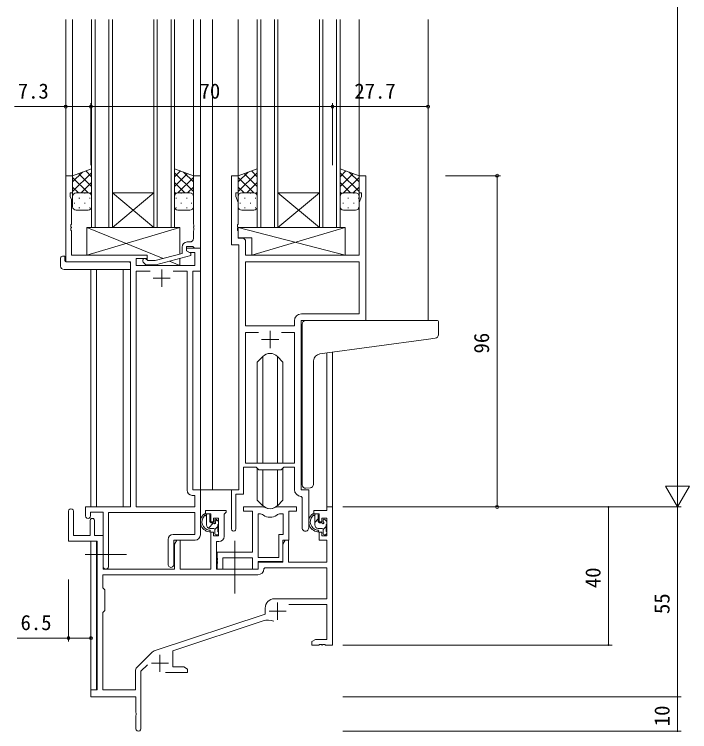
# Model space of a CAD drawing. Units: millimetres, scale not verified. Extents: x -567 to 567, y -403 to 403.
# Drawn here: x -446.7 to -251, y -233.1 to -25.2 of the extents above; entities that cross this region are included whole.
import ezdxf
from ezdxf.enums import TextEntityAlignment as Align

# ---------------------------------------------------------------- set-up
doc = ezdxf.new("R2010")
doc.units = ezdxf.units.MM
doc.header["$LTSCALE"] = 2
doc.linetypes.add('CHAIN2', pattern=[12, 9, -1, 1, -1])
for name, color, linetype, lineweight in [('0-1_USER1', 2, 'Continuous', 9), ('0-2_YKK_ZWAK', 4, 'Continuous', 9), ('0-3_YKK_11', 7, 'Continuous', 9), ('0-4_YKK_12', 6, 'Continuous', 9)]:
    doc.layers.add(name, color=color, linetype=linetype, lineweight=lineweight)
doc.styles.add('ＭＳ ゴシック', font='')
doc.styles.get('ＭＳ ゴシック').set_extended_font_data('MS Gothic')

msp = doc.modelspace()

# ---------------------------------------------------------------- linework, layer by layer
at = {"layer": '0-1_USER1'}
for p, q in [((-431.81, -26.696), (-431.81, -72.246)), ((-429.81, -26.696), (-429.81, -72.446)), ((-424.31, -86.946), (-424.31, -26.696)), ((-423.31, -26.696), (-423.31, -86.946)), ((-419.31, -86.946), (-419.31, -26.696)), ((-418.31, -26.696), (-418.31, -86.946)), ((-406.31, -86.946), (-406.31, -26.696)), ((-405.31, -26.696), (-405.31, -86.946)), ((-401.31, -86.946), (-401.31, -26.696)), ((-400.31, -26.696), (-400.31, -86.946)), ((-394.81, -26.696), (-394.81, -72.446)), ((-392.81, -26.696), (-392.81, -162.946)), ((-389.31, -26.696), (-389.31, -162.946)), ((-381.81, -26.696), (-381.81, -72.446)), ((-376.31, -86.946), (-376.31, -26.696)), ((-375.31, -26.696), (-375.31, -86.946)), ((-371.31, -86.946), (-371.31, -26.696)), ((-370.31, -26.696), (-370.31, -86.946)), ((-358.31, -86.946), (-358.31, -26.696)), ((-357.31, -26.696), (-357.31, -86.946)), ((-353.31, -86.946), (-353.31, -26.696)), ((-352.31, -26.696), (-352.31, -86.946)), ((-346.81, -26.696), (-346.81, -72.446)), ((-326.81, -26.696), (-326.81, -113.946)), ((-418.31, -76.946), (-406.31, -76.946)), ((-418.31, -86.946), (-406.31, -76.946)), ((-406.31, -86.946), (-418.31, -76.946)), ((-370.31, -76.946), (-358.31, -76.946)), ((-370.31, -86.946), (-358.31, -76.946)), ((-358.31, -86.946), (-370.31, -76.946)), ((-418.31, -86.946), (-424.31, -86.946)), ((-418.31, -86.946), (-406.31, -86.946)), ((-400.31, -86.946), (-406.31, -86.946)), ((-370.31, -86.946), (-376.31, -86.946)), ((-370.31, -86.946), (-358.31, -86.946)), ((-352.31, -86.946), (-358.31, -86.946)), ((-424.51, -99.134), (-424.51, -167.946)), ((-422.88, -99.134), (-422.88, -167.946)), ((-415.21, -167.946), (-415.21, -99.134)), ((-356.14, -123.336), (-356.14, -167.946)), ((-354.51, -123.112), (-354.51, -167.946)), ((-389.31, -162.946), (-393.11, -162.946)), ((-383.51, -162.946), (-389.31, -162.946)), ((-354.51, -167.946), (-356.14, -167.946)), ((-424.51, -177.846), (-424.51, -221.246)), ((-422.88, -177.876), (-422.88, -220.917))]:
    msp.add_line(p, q, dxfattribs=at)
at = {"layer": '0-2_YKK_ZWAK'}
for p, q in [((-424.31, -72.269), (-426.014, -70.566)), ((-400.31, -72.269), (-398.607, -70.566)), ((-376.31, -72.269), (-378.014, -70.566)), ((-352.31, -72.269), (-350.607, -70.566)), ((-429.81, -73.75), (-426.976, -70.916)), ((-429.81, -76.578), (-424.31, -71.078)), ((-425.29, -76.947), (-429.81, -72.426)), ((-424.31, -75.098), (-428.088, -71.32)), ((-394.81, -76.578), (-400.31, -71.078)), ((-400.31, -75.098), (-396.532, -71.32)), ((-399.33, -76.947), (-394.81, -72.426)), ((-394.81, -73.75), (-397.644, -70.916)), ((-381.81, -73.75), (-378.976, -70.916)), ((-381.81, -76.578), (-376.31, -71.078)), ((-377.29, -76.947), (-381.81, -72.426)), ((-376.31, -75.098), (-380.088, -71.32)), ((-346.81, -76.578), (-352.31, -71.078)), ((-352.31, -75.098), (-348.532, -71.32)), ((-351.33, -76.947), (-346.81, -72.426)), ((-346.81, -73.75), (-349.644, -70.916)), ((-427.35, -76.946), (-424.31, -73.907)), ((-397.27, -76.946), (-400.31, -73.907)), ((-379.35, -76.946), (-376.31, -73.907)), ((-349.27, -76.946), (-352.31, -73.907)), ((-428.118, -76.946), (-429.81, -75.255)), ((-424.717, -77.141), (-424.31, -76.735)), ((-399.903, -77.141), (-400.31, -76.735)), ((-396.502, -76.946), (-394.81, -75.255)), ((-380.118, -76.946), (-381.81, -75.255)), ((-376.717, -77.142), (-376.31, -76.735)), ((-351.903, -77.142), (-352.31, -76.735)), ((-348.502, -76.946), (-346.81, -75.255)), ((-429.81, -80.946), (-429.81, -77.946)), ((-429.225, -77.036), (-429.19, -77.036)), ((-428.81, -76.946), (-425.31, -76.946)), ((-428.81, -76.946), (-425.31, -76.946)), ((-427.975, -78.451), (-427.775, -78.451)), ((-426.36, -77.036), (-426.16, -77.036)), ((-424.945, -78.451), (-424.745, -78.451)), ((-424.31, -77.926), (-424.31, -77.926)), ((-424.31, -77.946), (-424.31, -80.946)), ((-400.31, -77.926), (-400.31, -77.926)), ((-400.31, -77.946), (-400.31, -80.946)), ((-399.675, -78.451), (-399.875, -78.451)), ((-395.81, -76.946), (-399.31, -76.946)), ((-395.81, -76.946), (-399.31, -76.946)), ((-398.26, -77.036), (-398.46, -77.036)), ((-396.645, -78.451), (-396.845, -78.451)), ((-395.395, -77.036), (-395.43, -77.036)), ((-394.81, -80.946), (-394.81, -77.946)), ((-381.81, -80.946), (-381.81, -77.946)), ((-381.225, -77.036), (-381.19, -77.036)), ((-380.81, -76.946), (-377.31, -76.946)), ((-380.81, -76.946), (-377.31, -76.946)), ((-379.975, -78.451), (-379.775, -78.451)), ((-378.36, -77.036), (-378.16, -77.036)), ((-376.945, -78.451), (-376.745, -78.451)), ((-376.31, -77.926), (-376.31, -77.926)), ((-376.31, -77.946), (-376.31, -80.946)), ((-352.31, -77.926), (-352.31, -77.926)), ((-352.31, -80.946), (-352.31, -77.946)), ((-351.49, -77.036), (-351.29, -77.036)), ((-347.81, -76.946), (-351.31, -76.946)), ((-351.31, -76.946), (-347.81, -76.946)), ((-350.075, -78.451), (-349.875, -78.451)), ((-348.46, -77.036), (-348.26, -77.036)), ((-347.045, -78.451), (-346.845, -78.451)), ((-346.81, -77.946), (-346.81, -80.946)), ((-429.39, -79.866), (-429.19, -79.866)), ((-426.36, -79.866), (-426.16, -79.866)), ((-398.26, -79.866), (-398.46, -79.866)), ((-395.23, -79.866), (-395.43, -79.866)), ((-381.39, -79.866), (-381.19, -79.866)), ((-378.36, -79.866), (-378.16, -79.866)), ((-351.49, -79.866), (-351.29, -79.866)), ((-348.46, -79.866), (-348.26, -79.866)), ((-425.31, -81.946), (-428.81, -81.946)), ((-427.975, -81.281), (-427.775, -81.281)), ((-424.945, -81.281), (-424.745, -81.281)), ((-399.675, -81.281), (-399.875, -81.281)), ((-399.31, -81.946), (-395.81, -81.946)), ((-396.645, -81.281), (-396.845, -81.281)), ((-377.31, -81.946), (-380.81, -81.946)), ((-379.975, -81.281), (-379.775, -81.281)), ((-376.945, -81.281), (-376.745, -81.281)), ((-347.81, -81.946), (-351.31, -81.946)), ((-350.075, -81.281), (-349.875, -81.281)), ((-347.045, -81.281), (-346.868, -81.281)), ((-403.624, -95.944), (-425.71, -86.946)), ((-425.71, -94.946), (-398.71, -86.946)), ((-350.885, -86.947), (-381.88, -86.947)), ((-381.88, -86.947), (-381.88, -89.947)), ((-350.885, -94.946), (-381.88, -86.947)), ((-377.885, -94.946), (-350.885, -86.947)), ((-350.885, -86.947), (-350.885, -94.946)), ((-377.885, -89.947), (-381.88, -89.947)), ((-377.885, -89.947), (-377.885, -94.946)), ((-350.885, -94.946), (-377.885, -94.946)), ((-433.298, -98.134), (-433.298, -95.759)), ((-432.11, -96.646), (-432.11, -95.754)), ((-431.81, -96.946), (-413.51, -96.946)), ((-413.01, -98.134), (-413.01, -97.446)), ((-398.71, -97.946), (-401.785, -96.694)), ((-432.298, -99.134), (-413.01, -99.134)), ((-413.01, -98.134), (-413.01, -99.134)), ((-362.31, -113.946), (-326.812, -113.946)), ((-324.112, -113.946), (-326.812, -113.946)), ((-323.812, -118.03), (-323.812, -114.246)), ((-363.31, -123.061), (-363.31, -114.946)), ((-358.184, -123.616), (-326.712, -119.3)), ((-326.712, -119.3), (-324.725, -119.026)), ((-374.731, -124.325), (-376.36, -125.954)), ((-374.728, -155.246), (-374.728, -124.322)), ((-370.492, -155.246), (-370.492, -124.322)), ((-370.489, -124.325), (-368.86, -125.954)), ((-363.31, -123.061), (-363.31, -124.065)), ((-363.31, -161.502), (-363.31, -124.065)), ((-376.36, -155.246), (-376.36, -125.954)), ((-368.86, -155.246), (-368.86, -125.954)), ((-360.01, -161.388), (-360.01, -125.609)), ((-376.36, -165.939), (-376.36, -156.696)), ((-374.728, -167.571), (-374.728, -157.176)), ((-370.492, -167.571), (-370.492, -157.176)), ((-368.86, -165.939), (-368.86, -156.696)), ((-361.01, -162.392), (-362.223, -162.498)), ((-361.01, -162.392), (-360.923, -162.384)), ((-374.731, -167.568), (-376.36, -165.939)), ((-370.489, -167.568), (-368.86, -165.939)), ((-390.34, -169.946), (-391.64, -169.946)), ((-391.04, -173.146), (-391.04, -169.946)), ((-391.04, -170.141), (-390.845, -169.946)), ((-390.04, -172.246), (-390.04, -170.246)), ((-358.94, -169.946), (-360.24, -169.946)), ((-359.64, -173.146), (-359.64, -169.946)), ((-359.64, -170.172), (-359.414, -169.946)), ((-358.64, -172.246), (-358.64, -170.246)), ((-388.64, -171.746), (-388.64, -172.085)), ((-388.615, -172.206), (-388.035, -171.627)), ((-387.628, -172.034), (-388.128, -171.534)), ((-387.54, -172.846), (-387.54, -172.246)), ((-359.64, -172.417), (-358.64, -171.417)), ((-357.24, -171.746), (-357.24, -172.085)), ((-356.228, -172.034), (-356.728, -171.534)), ((-356.14, -172.846), (-356.14, -172.246)), ((-390.462, -174.053), (-388.98, -172.572)), ((-388.94, -174.146), (-390.04, -174.146)), ((-389.101, -172.546), (-389.74, -172.546)), ((-388.64, -174.477), (-387.74, -173.577)), ((-388.64, -174.446), (-388.64, -175.746)), ((-387.74, -175.046), (-387.74, -173.046)), ((-357.54, -174.146), (-358.64, -174.146)), ((-357.701, -172.546), (-358.34, -172.546)), ((-357.24, -174.508), (-356.34, -173.608)), ((-357.24, -174.446), (-357.24, -175.746)), ((-356.34, -175.046), (-356.34, -173.046)), ((-388.34, -176.046), (-387.84, -176.046)), ((-387.54, -175.746), (-387.54, -175.246)), ((-356.94, -176.046), (-356.44, -176.046)), ((-356.534, -176.046), (-356.14, -175.653)), ((-356.14, -175.746), (-356.14, -175.246))]:
    msp.add_line(p, q, dxfattribs=at)
at = {"layer": '0-2_YKK_ZWAK', "linetype": 'CHAIN2'}
for p, q in [((-382.81, -177.785), (-382.81, -193.007)), ((-426.21, -181.746), (-414.222, -181.746))]:
    msp.add_line(p, q, dxfattribs=at)
at = {"layer": '0-2_YKK_ZWAK'}
for points in [[(-424.31, -77.946), (-424.31, -69.946), (-429.81, -71.946), (-429.81, -77.946)], [(-400.31, -77.946), (-400.31, -69.946), (-394.81, -71.946), (-394.81, -77.946)], [(-376.31, -77.946), (-376.31, -69.946), (-381.81, -71.946), (-381.81, -77.946)], [(-352.31, -77.946), (-352.31, -69.946), (-346.81, -71.946), (-346.81, -77.946)], [(-425.71, -94.946), (-425.71, -86.946), (-398.71, -86.946), (-398.71, -94.628)], [(-432.298, -95.255), (-432.11, -95.255), (-432.11, -95.754)], [(-408.21, -96.398), (-408.21, -94.946), (-425.71, -94.946)], [(-398.71, -95.87), (-398.71, -97.946), (-408.21, -97.946), (-408.21, -97.746)]]:
    msp.add_lwpolyline(points, dxfattribs=at)
for centre, radius, start, end in [((-428.81, -77.946), 1, 89.9999, 179.9999), ((-428.81, -77.946), 1, 89.9999, 179.9999), ((-425.31, -77.946), 1, 359.9999, 89.9999), ((-425.31, -77.946), 1, 359.9999, 89.9999), ((-399.31, -77.946), 1, 90.0001, 180.0001), ((-399.31, -77.946), 1, 90.0001, 180.0001), ((-395.81, -77.946), 1, 0.0001, 90.0001), ((-395.81, -77.946), 1, 0.0001, 90.0001), ((-380.81, -77.946), 1, 89.9999, 179.9999), ((-380.81, -77.946), 1, 89.9999, 179.9999), ((-377.31, -77.946), 1, 359.9999, 89.9999), ((-377.31, -77.946), 1, 359.9999, 89.9999), ((-351.31, -77.946), 1, 90.0001, 180.0001), ((-351.31, -77.946), 1, 89.9999, 179.9999), ((-347.81, -77.946), 1, 0.0001, 90.0001), ((-347.81, -77.946), 1, 359.9999, 89.9999), ((-428.81, -80.946), 1, 179.9999, 269.9999), ((-425.31, -80.946), 1, 269.9999, 359.9999), ((-399.31, -80.946), 1, 180.0001, 270.0001), ((-395.81, -80.946), 1, 270.0001, 0.0001), ((-380.81, -80.946), 1, 179.9999, 269.9999), ((-377.31, -80.946), 1, 269.9999, 359.9999), ((-351.31, -80.946), 1, 179.9999, 269.9999), ((-347.81, -80.946), 1, 269.9999, 359.9999), ((-432.87, -95.731), 0.427, 134.08303, 183.7494), ((-432.525, -96.4), 1.168, 78.78365, 123.34093), ((-431.81, -96.646), 0.3, 180, 270), ((-413.51, -97.446), 0.5, 0, 90), ((-432.298, -98.134), 1, 180, 269.99489), ((-362.31, -114.946), 1, 135.573, 180), ((-362.31, -114.946), 1, 90, 135.573), ((-362.31, -114.946), 1, 121.36697, 135.573), ((-324.112, -114.246), 0.3, 0, 90), ((-324.812, -118.03), 1, 275, 0), ((-372.61, -126.446), 3, 45, 135), ((-358.01, -125.609), 2, 95, 180), ((-362.31, -161.502), 1, 180, 275), ((-361.01, -161.388), 1, 275, 0), ((-372.61, -165.446), 3, 225, 315), ((-389.926, -172.267), 2.885, 126.45193, 263.90389), ((-391.44, -170.546), 0.2, 36.8699, 156.95039), ((-391.04, -170.246), 0.3, 216.8699, 270), ((-390.34, -170.246), 0.3, 0, 90), ((-358.526, -172.267), 2.885, 126.45193, 263.90389), ((-360.04, -170.546), 0.2, 36.8699, 156.95039), ((-359.64, -170.246), 0.3, 216.8699, 270), ((-358.94, -170.246), 0.3, 0, 90), ((-389.84, -172.233), 2.504, 139.45806, 259.25217), ((-391.9, -170.351), 0.3, 301.6219, 336.95039), ((-389.74, -172.246), 0.3, 180, 270), ((-388.64, -172.546), 0.25, 213.05573, 56.94427), ((-388.34, -171.746), 0.3, 45, 180), ((-388.34, -172.085), 0.3, 180, 236.94427), ((-387.84, -172.246), 0.3, 0, 45), ((-358.44, -172.233), 2.504, 139.45806, 259.25217), ((-360.5, -170.351), 0.3, 301.6219, 336.95039), ((-358.34, -172.246), 0.3, 180, 270), ((-357.24, -172.546), 0.25, 213.05573, 56.94427), ((-356.94, -171.746), 0.3, 45, 180), ((-356.94, -172.085), 0.3, 180, 236.94427), ((-356.44, -172.246), 0.3, 0, 45), ((-390.04, -173.146), 1, 180, 270), ((-389.101, -172.846), 0.3, 33.05573, 90), ((-388.94, -174.446), 0.3, 0, 90), ((-387.74, -172.846), 0.2, 270, 0), ((-358.64, -173.146), 1, 180, 270), ((-357.701, -172.846), 0.3, 33.05573, 90), ((-357.54, -174.446), 0.3, 0, 90), ((-356.34, -172.846), 0.2, 270, 0), ((-390.162, -174.896), 0.25, 253.6388, 125.58163), ((-388.34, -175.746), 0.3, 180, 270), ((-387.84, -175.746), 0.3, 270, 0), ((-387.74, -175.246), 0.2, 0, 90), ((-358.762, -174.896), 0.25, 253.6388, 125.58163), ((-356.94, -175.746), 0.3, 180, 270), ((-356.44, -175.746), 0.3, 270, 0), ((-356.34, -175.246), 0.2, 0, 90)]:
    msp.add_arc(centre, radius, start, end, dxfattribs=at)
at = {"layer": '0-3_YKK_11'}
for p, q in [((-395.81, -91.146), (-396.61, -91.146)), ((-346.74, -96.876), (-379.68, -96.876)), ((-404.01, -99.146), (-404.01, -104.146)), ((-400.66, -99.576), (-396.64, -99.576)), ((-406.51, -101.646), (-401.51, -101.646)), ((-372.61, -116.946), (-372.61, -121.946)), ((-369.26, -117.376), (-365.54, -117.376)), ((-375.11, -119.446), (-370.11, -119.446)), ((-376.08, -182.546), (-376.08, -169.946)), ((-402.14, -177.416), (-402.14, -184.631)), ((-376.18, -187.576), (-421.08, -187.576)), ((-370.41, -195.646), (-370.41, -200.646)), ((-372.91, -198.146), (-367.91, -198.146)), ((-411.201, -214.437), (-406.762, -209.999)), ((-404.51, -210.746), (-404.51, -215.746)), ((-407.01, -213.246), (-402.01, -213.246))]:
    msp.add_line(p, q, dxfattribs=at)
for points in [[(-392.81, -176.046), (-392.81, -162.946), (-395.01, -162.946), (-395.01, -99.576), (-392.81, -99.576), (-392.81, -92.946), (-396.81, -92.946), (-396.81, -93.746), (-395.944, -94.246), (-394.44, -94.246), (-394.44, -97.946), (-411.38, -97.946), (-411.38, -95.946), (-408.21, -95.946), (-408.21, -94.946), (-430.18, -94.946), (-430.18, -87.905), (-430.3, -87.721), (-430.3, -87.172), (-430.18, -86.988), (-430.18, -86.905), (-430.3, -86.721), (-430.3, -86.172), (-430.18, -85.988), (-430.18, -78.853), (-430.51, -77.946), (-430.51, -76.946), (-429.81, -76.946), (-429.81, -71.946), (-431.81, -71.946), (-431.81, -96.946), (-413.01, -96.946)], [(-392.81, -92.946), (-392.81, -71.946), (-394.81, -71.946), (-394.81, -85.988), (-394.69, -86.172), (-394.69, -86.721), (-394.81, -86.905), (-394.81, -86.988), (-394.69, -87.172), (-394.69, -87.721), (-394.81, -87.905), (-394.81, -90.146)], [(-381.61, -162.946), (-381.61, -91.946), (-383.81, -91.946), (-383.81, -71.946), (-381.81, -71.946), (-381.81, -76.946), (-382.51, -76.946), (-382.51, -77.946), (-381.88, -79.677), (-381.88, -85.988), (-382, -86.172), (-382, -86.721), (-381.88, -86.905), (-381.88, -86.988), (-382, -87.172), (-382, -87.721), (-381.88, -87.905), (-381.88, -90.016), (-380.68, -90.016)], [(-379.68, -91.016), (-379.68, -94.946), (-346.74, -94.946), (-346.74, -79.677), (-346.11, -77.946), (-346.11, -76.946), (-346.81, -76.946), (-346.81, -71.946), (-344.81, -71.946), (-344.81, -113.946), (-363.61, -113.946), (-363.61, -162.946), (-361.41, -162.946), (-361.41, -173.981)], [(-409.334, -96.971), (-408.559, -97.746), (-405.714, -97.746), (-395.61, -95.039), (-395.61, -94.439), (-396.81, -93.746), (-396.81, -92.446), (-395.01, -92.446), (-394.81, -92.646), (-394.51, -92.946), (-392.81, -92.946)], [(-398.11, -92.646), (-398.11, -94.467), (-405.872, -96.546), (-408.062, -96.546), (-408.486, -96.122)], [(-413.01, -96.946), (-413.01, -167.946), (-426.11, -167.946), (-426.11, -170.496)], [(-346.74, -96.876), (-379.68, -96.876), (-379.68, -115.446), (-365.54, -115.446), (-365.54, -114.016)], [(-363.54, -112.016), (-346.74, -112.016), (-346.74, -96.876)], [(-395.14, -164.576), (-394.44, -164.576), (-394.44, -167.946), (-411.38, -167.946), (-411.38, -99.576), (-407.361, -99.576)], [(-400.66, -99.576), (-396.64, -99.576), (-396.64, -163.076)], [(-369.26, -117.376), (-365.54, -117.376), (-365.54, -155.246), (-379.68, -155.246), (-379.68, -117.376), (-375.96, -117.376)], [(-365.54, -162.876), (-365.54, -156.446), (-368.61, -156.446), (-369.34, -157.176), (-375.88, -157.176), (-376.61, -156.446), (-380.31, -156.446), (-380.31, -164.246), (-382.51, -164.246), (-382.51, -174.296)], [(-383.81, -174.296), (-383.81, -162.946), (-381.61, -162.946)], [(-363.34, -173.981), (-363.34, -165.174), (-363.627, -164.875)], [(-367.124, -196.176), (-356.14, -196.176), (-356.14, -206.316), (-359.419, -206.316), (-360.51, -206.946), (-360.51, -207.946), (-358.468, -207.946), (-358.285, -207.826), (-357.735, -207.826), (-357.552, -207.946), (-357.468, -207.946), (-357.285, -207.826), (-356.735, -207.826), (-356.552, -207.946), (-354.51, -207.946), (-354.51, -167.946), (-356.14, -167.946), (-356.14, -168.946), (-359.91, -168.946), (-359.91, -169.946), (-358.41, -169.946), (-358.41, -172.246), (-357.61, -172.246), (-357.61, -171.146), (-356.14, -171.146), (-356.14, -176.346), (-357.61, -176.346), (-357.61, -175.246), (-358.41, -175.246), (-358.41, -177.546), (-356.14, -177.546), (-356.14, -183.946), (-367.28, -183.946), (-367.28, -177.546), (-368.21, -177.546), (-368.91, -178.759), (-368.91, -183.946), (-376.01, -183.946), (-376.01, -185.946), (-388.11, -185.946)], [(-377.71, -169.146), (-377.71, -181.046), (-387.91, -181.046), (-387.91, -182.588), (-387.79, -182.772), (-387.79, -183.321), (-387.91, -183.505), (-387.91, -183.588), (-387.79, -183.772), (-387.79, -184.321), (-387.91, -184.505), (-387.91, -185.946), (-386.28, -185.946), (-386.28, -182.676), (-377.71, -182.676), (-377.71, -185.946), (-376.08, -185.946), (-376.08, -183.746), (-368.91, -183.746), (-368.91, -177.546), (-367.21, -177.546), (-367.21, -169.146), (-364.91, -169.146), (-364.91, -167.946), (-370.363, -167.946)], [(-374.857, -167.946), (-380.31, -167.946), (-380.31, -169.146), (-377.71, -169.146)], [(-431.01, -169.146), (-431.01, -177.846), (-422.71, -177.846), (-422.71, -220.946), (-424.51, -220.946), (-424.51, -222.946), (-411.51, -222.946), (-411.51, -227.488), (-411.39, -227.672), (-411.39, -228.221), (-411.51, -228.405), (-411.51, -232.196)], [(-424.71, -171.846), (-424.71, -176.246), (-429.61, -176.246), (-429.61, -169.146)], [(-424.61, -170.496), (-424.61, -169.446), (-421.01, -169.446), (-421.01, -185.131)], [(-385.91, -176.476), (-385.91, -170.046), (-385.61, -169.746), (-385.31, -169.446), (-385.31, -168.946), (-391.31, -168.946), (-391.31, -169.946), (-389.81, -169.946), (-389.81, -172.246), (-389.01, -172.246), (-389.01, -171.146), (-387.54, -171.146), (-387.54, -176.346), (-389.01, -176.346), (-389.01, -175.246), (-389.81, -175.246), (-389.81, -185.946), (-398.68, -185.946), (-398.68, -177.546), (-399.61, -177.546), (-400.31, -178.759), (-400.31, -185.946), (-421.01, -185.946), (-421.01, -176.246), (-423.51, -176.246), (-423.51, -171.846)], [(-419.38, -185.131), (-419.38, -169.576), (-394.44, -169.576), (-394.44, -175.916), (-400.64, -175.916)], [(-376.08, -182.546), (-376.08, -169.946), (-375.708, -169.946)], [(-369.512, -169.946), (-368.84, -169.946), (-368.84, -175.916), (-370.11, -175.916), (-370.11, -182.546), (-376.08, -182.546)], [(-400.51, -184.631), (-400.51, -177.546), (-394.31, -177.546)], [(-388.11, -185.946), (-388.11, -177.976), (-387.41, -177.976)], [(-371.31, -194.546), (-356.14, -194.546), (-356.14, -185.576), (-374.082, -185.576), (-374.382, -185.862)], [(-376.18, -187.576), (-421.08, -187.576), (-421.08, -191.376), (-420.51, -191.946), (-420.51, -197.946), (-421.08, -198.516), (-421.08, -220.946), (-411.64, -220.946), (-411.64, -215.498)], [(-406.171, -209.635), (-374.01, -199.046), (-374.01, -197.246)], [(-402.86, -215.946), (-396.51, -215.946), (-396.51, -214.946), (-397.601, -214.316), (-400.81, -214.316), (-400.81, -209.586), (-374.583, -200.951)], [(-410.01, -232.196), (-410.01, -215.552), (-408.158, -213.7)]]:
    msp.add_lwpolyline(points, dxfattribs=at)
for centre, radius, start, end in [((-396.61, -92.646), 1.5, 90.00001, 179.99999), ((-395.81, -90.146), 1, 270.00001, 359.99999), ((-380.68, -91.016), 1, 0.00001, 89.99999), ((-408.91, -96.546), 0.6, 44.99999, 225.00001), ((-363.54, -114.016), 2, 90.00001, 179.99999), ((-395.14, -163.076), 1.5, 180.00001, 269.99999), ((-363.54, -162.876), 2, 180, 267.50807), ((-374.857, -169.946), 2, 64.91237, 90.00001), ((-372.61, -165.146), 3.3, 244.91238, 295.08762), ((-370.363, -169.946), 2, 89.99997, 115.08762), ((-430.31, -169.146), 0.7, 359.99999, 180.00001), ((-375.708, -171.946), 2, 54.22519, 90.00004), ((-372.61, -167.646), 3.3, 234.22517, 305.77483), ((-369.512, -171.946), 2, 89.99996, 125.77481), ((-425.36, -170.496), 0.75, 179.99999, 0.00001), ((-424.11, -171.846), 0.6, 359.99999, 180.00001), ((-383.16, -174.296), 0.65, 179.99999, 0.00001), ((-362.375, -173.981), 0.965, 179.99999, 0.00001), ((-400.64, -177.416), 1.5, 90.00001, 179.99999), ((-394.31, -176.046), 1.5, 270.00001, 359.99999), ((-387.41, -176.476), 1.5, 270.00001, 359.99999), ((-401.325, -184.631), 0.815, 179.99999, 0.00001), ((-420.195, -185.131), 0.815, 179.99999, 0.00001), ((-376.18, -185.776), 1.8, 270.00001, 357.27059), ((-371.31, -197.246), 2.7, 90.00001, 179.99999), ((-373.176, -205.225), 4.5, 68.66068, 108.22312), ((-405.702, -211.06), 1.5, 108.22315, 134.99999), ((-410.14, -215.498), 1.5, 134.99999, 179.99998), ((-410.76, -232.196), 0.75, 179.99999, 0.00001)]:
    msp.add_arc(centre, radius, start, end, dxfattribs=at)
at = {"layer": '0-4_YKK_12'}
for p, q in [((-254.51, 225.054), (-254.51, -160.946)), ((-424.51, -68.946), (-424.51, -50.946)), ((-424.51, -68.946), (-424.51, -50.946)), ((-424.51, -51.946), (-354.51, -51.946)), ((-354.51, -68.946), (-354.51, -50.946)), ((-354.51, -68.946), (-354.51, -50.946)), ((-354.51, -51.946), (-326.81, -51.946)), ((-321.812, -71.946), (-305.81, -71.946)), ((-306.81, -167.946), (-306.81, -71.946)), ((-254.51, -167.946), (-254.51, -155.822)), ((-254.51, -167.946), (-258.01, -161.884)), ((-251.01, -161.884), (-258.01, -161.884)), ((-254.51, -167.946), (-251.01, -161.884)), ((-351.51, -167.946), (-253.51, -167.946)), ((-351.51, -167.946), (-273.51, -167.946)), ((-351.51, -167.946), (-253.51, -167.946)), ((-321.812, -167.946), (-305.81, -167.946)), ((-274.51, -167.946), (-274.51, -207.946)), ((-254.51, -167.946), (-254.51, -222.946)), ((-431.01, -188.946), (-431.01, -206.946)), ((-424.51, -188.946), (-424.51, -206.946)), ((-351.51, -207.946), (-273.51, -207.946)), ((-351.51, -222.946), (-253.51, -222.946)), ((-351.51, -222.946), (-253.51, -222.946)), ((-254.51, -222.946), (-254.51, -232.946)), ((-351.51, -232.946), (-253.51, -232.946))]:
    msp.add_line(p, q, dxfattribs=at)
for points in [[(-424.51, -51.946), (-431.81, -51.946), (-446.71, -51.946)], [(-424.51, -205.946), (-431.01, -205.946), (-445.91, -205.946)]]:
    msp.add_lwpolyline(points, dxfattribs=at)
for centre in [(-431.81, -51.946), (-424.51, -51.946), (-424.51, -51.946), (-354.51, -51.946), (-354.51, -51.946), (-326.81, -51.946), (-306.81, -71.946), (-306.81, -167.946), (-431.01, -205.946), (-424.51, -205.946)]:
    msp.add_circle(centre, 0.425, dxfattribs=at)
for centre, start, end in [((-274.51, -167.946), 90, 270), ((-274.51, -167.946), 270, 90), ((-274.51, -207.946), 90, 270), ((-274.51, -207.946), 270, 90), ((-254.51, -222.946), 90, 270), ((-254.51, -222.946), 90, 270), ((-254.51, -222.946), 270, 90), ((-254.51, -222.946), 270, 90), ((-254.51, -232.946), 90, 270), ((-254.51, -232.946), 270, 90)]:
    msp.add_arc(centre, 0.106, start, end, dxfattribs=at)

# ---------------------------------------------------------------- texts
at = {"layer": '0-4_YKK_12', "style": 'ＭＳ ゴシック'}
for s, p in [('7.3', (-445.71, -50.946)), ('70', (-393.03, -50.946)), ('27.7', (-348.18, -50.946)), ('6.5', (-444.91, -204.946))]:
    msp.add_text(s, height=4.399, dxfattribs=at).set_placement(p, align=Align.BOTTOM_LEFT)
for s, p in [('96', (-307.81, -123.466)), ('40', (-275.51, -191.466)), ('55', (-255.51, -198.966)), ('10', (-255.51, -231.466))]:
    msp.add_text(s, height=4.399, rotation=90, dxfattribs=at).set_placement(p, align=Align.BOTTOM_LEFT)

doc.saveas('drawing.dxf')
